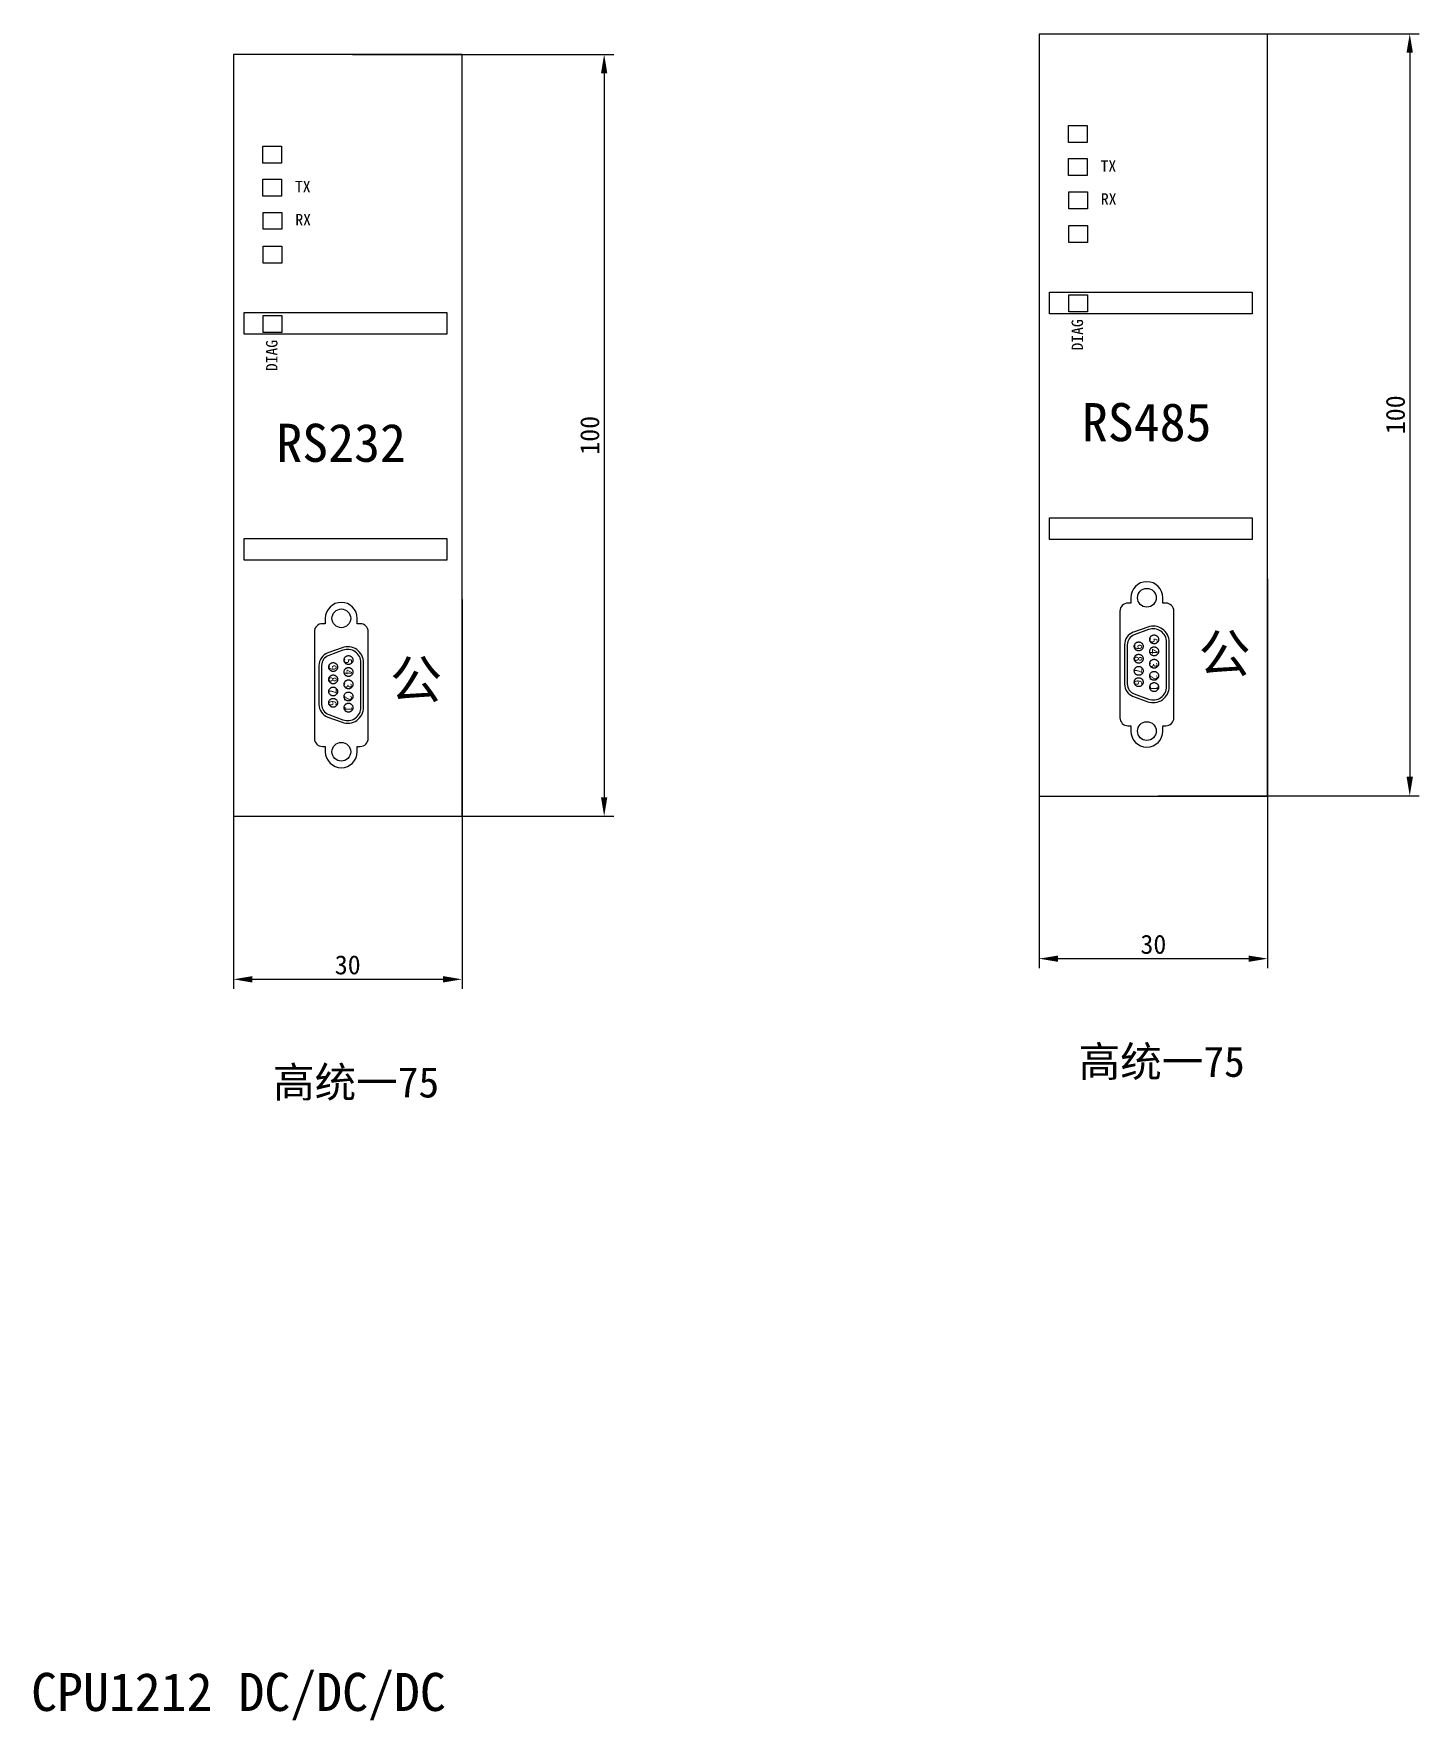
# Model space of a CAD drawing. Header units: millimetres. Extents: x 983 to 2111, y 2638 to 4457.
# Drawn here: x 1297.5 to 1479.4, y 4235.3 to 4456.6 of the extents above; entities that cross this region are included whole.
import ezdxf

# ---------------------------------------------------------------- set-up
doc = ezdxf.new("R2010")
doc.units = ezdxf.units.MM
doc.linetypes.add('ACAD_ISO02W100', pattern=[15, 12, -3])
doc.styles.get("Standard").update_dxf_attribs({"font": ''})
doc.styles.get('Standard').set_extended_font_data('SimSun')
doc.dimstyles.new('ISO-25', dxfattribs={"dimtxt": 2.5, "dimasz": 2.5, "dimexe": 1.25, "dimexo": 0.625, "dimtad": 1, "dimtxsty": 'Standard', "dimcen": 2.5, "dimadec": 0, "dimazin": 0, "dimtfac": 1, "dimtmove": 0, "dimatfit": 3, "dimfxl": 1, "dimarcsym": 0})

# ---------------------------------------------------------------- blocks, each defined once
blk = doc.blocks.new('*D189')
at = {"color": 0, "lineweight": -2, "transparency": 16777216}
for p, q in [((1323.75, 4382.38), (1323.75, 4331.29)), ((1353.75, 4382.38), (1353.75, 4331.29)), ((1326.25, 4332.54), (1351.25, 4332.54))]:
    blk.add_line(p, q, dxfattribs=at)
at = {"color": 0, "lineweight": -3, "transparency": 16777216}
for points in [[(1326.25, 4332.96), (1326.25, 4332.12), (1323.75, 4332.54)], [(1351.25, 4332.96), (1351.25, 4332.12), (1353.75, 4332.54)]]:
    blk.add_solid(points, dxfattribs=at)
at = {"layer": 'Defpoints', "color": 0, "lineweight": -3, "transparency": 16777216}
for p in [(1323.75, 4383.01), (1353.75, 4383.01), (1353.75, 4332.54)]:
    blk.add_point(p, dxfattribs=at)
at = {"color": 0, "lineweight": -3, "transparency": 16777216, "insert": (1338.75, 4334.42), "char_height": 2.5, "attachment_point": 5}
blk.add_mtext('30', dxfattribs=at)
blk = doc.blocks.new('*D190')
at = {"color": 0, "lineweight": -2, "transparency": 16777216}
for p, q in [((1339.38, 4453.93), (1373.66, 4453.93)), ((1372.41, 4451.43), (1372.41, 4356.43)), ((1339.38, 4353.93), (1373.66, 4353.93))]:
    blk.add_line(p, q, dxfattribs=at)
at = {"color": 0, "lineweight": -3, "transparency": 16777216}
for points in [[(1371.99, 4451.43), (1372.82, 4451.43), (1372.41, 4453.93)], [(1371.99, 4356.43), (1372.82, 4356.43), (1372.41, 4353.93)]]:
    blk.add_solid(points, dxfattribs=at)
at = {"layer": 'Defpoints', "color": 0, "lineweight": -3, "transparency": 16777216}
for p in [(1338.75, 4453.93), (1338.75, 4353.93), (1372.41, 4353.93)]:
    blk.add_point(p, dxfattribs=at)
at = {"color": 0, "lineweight": -3, "transparency": 16777216, "insert": (1370.53, 4403.93), "char_height": 2.5, "attachment_point": 5, "rotation": 90}
blk.add_mtext('100', dxfattribs=at)
blk = doc.blocks.new('*D191')
at = {"color": 0, "lineweight": -2, "transparency": 16777216}
for p, q in [((1429.49, 4385.09), (1429.49, 4334)), ((1459.49, 4385.09), (1459.49, 4334)), ((1431.99, 4335.25), (1456.99, 4335.25))]:
    blk.add_line(p, q, dxfattribs=at)
at = {"color": 0, "lineweight": -3, "transparency": 16777216}
for points in [[(1431.99, 4335.66), (1431.99, 4334.83), (1429.49, 4335.25)], [(1456.99, 4335.66), (1456.99, 4334.83), (1459.49, 4335.25)]]:
    blk.add_solid(points, dxfattribs=at)
at = {"layer": 'Defpoints', "color": 0, "lineweight": -3, "transparency": 16777216}
for p in [(1429.49, 4385.72), (1459.49, 4385.72), (1459.49, 4335.25)]:
    blk.add_point(p, dxfattribs=at)
at = {"color": 0, "lineweight": -3, "transparency": 16777216, "insert": (1444.49, 4337.12), "char_height": 2.5, "attachment_point": 5}
blk.add_mtext('30', dxfattribs=at)
blk = doc.blocks.new('*D192')
at = {"color": 0, "lineweight": -2, "transparency": 16777216}
for p, q in [((1445.11, 4456.63), (1479.39, 4456.63)), ((1478.14, 4454.13), (1478.14, 4359.13)), ((1445.11, 4356.63), (1479.39, 4356.63))]:
    blk.add_line(p, q, dxfattribs=at)
at = {"color": 0, "lineweight": -3, "transparency": 16777216}
for points in [[(1477.72, 4454.13), (1478.56, 4454.13), (1478.14, 4456.63)], [(1477.72, 4359.13), (1478.56, 4359.13), (1478.14, 4356.63)]]:
    blk.add_solid(points, dxfattribs=at)
at = {"layer": 'Defpoints', "color": 0, "lineweight": -3, "transparency": 16777216}
for p in [(1444.49, 4456.63), (1444.49, 4356.63), (1478.14, 4356.63)]:
    blk.add_point(p, dxfattribs=at)
at = {"color": 0, "lineweight": -3, "transparency": 16777216, "insert": (1476.27, 4406.63), "char_height": 2.5, "attachment_point": 5, "rotation": 90}
blk.add_mtext('100', dxfattribs=at)
blk = doc.blocks.new('RS232')
at = {"color": 7}
for p, q in [((1334.37, 4378.16), (1334.37, 4364.16)), ((1335.81, 4379.21), (1335.42, 4379.21)), ((1335.81, 4379.91), (1335.81, 4379.21)), ((1340.01, 4379.21), (1340.01, 4379.91)), ((1340.39, 4379.21), (1340.01, 4379.21)), ((1341.44, 4364.16), (1341.44, 4378.16)), ((1338.01, 4376.06), (1336.13, 4375.37)), ((1334.98, 4373.73), (1334.98, 4368.6)), ((1335.33, 4373.73), (1335.33, 4368.6)), ((1338.13, 4375.73), (1336.25, 4375.04)), ((1340.48, 4368.24), (1340.48, 4374.09)), ((1340.83, 4368.24), (1340.83, 4374.09)), ((1336.13, 4366.95), (1338.01, 4366.27)), ((1336.25, 4367.28), (1338.13, 4366.6)), ((1335.42, 4363.11), (1335.81, 4363.11)), ((1335.81, 4363.11), (1335.81, 4362.41)), ((1340.01, 4362.41), (1340.01, 4363.11)), ((1340.01, 4363.11), (1340.39, 4363.11))]:
    blk.add_line(p, q, dxfattribs=at)
at = {"lineweight": -3}
for points in [[(1323.75, 4353.93), (1353.75, 4353.93), (1353.75, 4453.93), (1323.75, 4453.93)], [(1327.61, 4441.88), (1330.05, 4441.88), (1330.05, 4439.66), (1327.61, 4439.66)], [(1327.61, 4437.53), (1330.05, 4437.53), (1330.05, 4435.31), (1327.61, 4435.31)], [(1327.65, 4433.19), (1330.1, 4433.19), (1330.1, 4430.97), (1327.65, 4430.97)], [(1327.65, 4428.75), (1330.1, 4428.75), (1330.1, 4426.52), (1327.65, 4426.52)], [(1325.14, 4420.04), (1351.74, 4420.04), (1351.74, 4417.19), (1325.14, 4417.19)], [(1327.65, 4419.67), (1330.1, 4419.67), (1330.1, 4417.44), (1327.65, 4417.44)], [(1325.14, 4390.41), (1351.74, 4390.41), (1351.74, 4387.56), (1325.14, 4387.56)]]:
    blk.add_lwpolyline(points, close=True, dxfattribs=at)
at = {"color": 7}
for centre in [(1337.91, 4379.91), (1337.91, 4362.41)]:
    blk.add_circle(centre, 1.23, dxfattribs=at)
at = {"linetype": 'ACAD_ISO02W100', "lineweight": -3}
for centre in [(1336.84, 4373.52), (1338.85, 4374.44), (1336.84, 4371.9), (1338.85, 4372.87), (1338.85, 4371.25), (1336.84, 4370.31), (1336.84, 4368.83), (1338.85, 4369.66), (1338.85, 4368.19)]:
    blk.add_circle(centre, 0.584, dxfattribs=at)
at = {"color": 7}
for centre, radius, start, end in [((1337.91, 4379.91), 2.1, 0, 180), ((1335.42, 4378.16), 1.05, 90, 180), ((1340.39, 4378.16), 1.05, 0, 90), ((1338.73, 4374.09), 2.1, 0, 110), ((1338.73, 4374.09), 1.75, 0, 110), ((1336.73, 4373.73), 1.75, 110, 180), ((1336.73, 4373.73), 1.4, 110, 180), ((1336.73, 4368.6), 1.75, 180, 250), ((1336.73, 4368.6), 1.4, 180, 250), ((1338.73, 4368.24), 2.1, 250, 0), ((1338.73, 4368.24), 1.75, 250, 0), ((1335.42, 4364.16), 1.05, 180, 270), ((1340.39, 4364.16), 1.05, 270, 0), ((1337.91, 4362.41), 2.1, 180, 0)]:
    blk.add_arc(centre, radius, start, end, dxfattribs=at)
at = {"lineweight": -3, "attachment_point": 1}
for s, width, insert, char_height in [('TX ', 6.8613, (1331.83, 4437.32), 1.5), ('RX', 6.8613, (1331.88, 4432.98), 1.5), ('RS232 ', 28.64, (1329.38, 4405.45), 5), ('公', 9.4506, (1344.3, 4374.4), 5)]:
    blk.add_mtext_dynamic_manual_height_columns(s, width=width, gutter_width=12.5, heights=[0], dxfattribs=dict(at, insert=insert, char_height=char_height))
at = {"lineweight": -3, "insert": (1328.03, 4412.36), "char_height": 1.5, "attachment_point": 1, "rotation": 90}
blk.add_mtext_dynamic_manual_height_columns('DIAG', width=6.8613, gutter_width=12.5, heights=[0], dxfattribs=at)
at = {"char_height": 1.05, "attachment_point": 1, "rotation": 270}
for s, insert in [('9', (1337.32, 4373.81)), ('5', (1339.32, 4374.66)), ('8', (1337.32, 4372.25)), ('3', (1339.3, 4371.44)), ('4', (1339.36, 4373.22)), ('7', (1337.32, 4370.7)), ('2', (1339.32, 4369.81)), ('6', (1337.31, 4369.13)), ('1', (1339.4, 4368.39))]:
    blk.add_mtext_dynamic_manual_height_columns(s, width=1.5535, gutter_width=12.5, heights=[0], dxfattribs=dict(at, insert=insert))
blk = doc.blocks.new('RS485')
at = {"color": 7}
for p, q in [((1441.54, 4382.62), (1441.54, 4381.92)), ((1445.74, 4381.92), (1445.74, 4382.62)), ((1440.11, 4380.87), (1440.11, 4366.87)), ((1441.54, 4381.92), (1441.16, 4381.92)), ((1446.13, 4381.92), (1445.74, 4381.92)), ((1447.18, 4366.87), (1447.18, 4380.87)), ((1443.75, 4378.77), (1441.87, 4378.08)), ((1443.87, 4378.44), (1441.99, 4377.75)), ((1440.71, 4376.44), (1440.71, 4371.3)), ((1441.06, 4376.44), (1441.06, 4371.3)), ((1446.22, 4370.95), (1446.22, 4376.79)), ((1446.57, 4370.95), (1446.57, 4376.79)), ((1441.87, 4369.66), (1443.75, 4368.97)), ((1441.99, 4369.99), (1443.87, 4369.3)), ((1441.16, 4365.82), (1441.54, 4365.82)), ((1441.54, 4365.82), (1441.54, 4365.12)), ((1445.74, 4365.12), (1445.74, 4365.82)), ((1445.74, 4365.82), (1446.13, 4365.82))]:
    blk.add_line(p, q, dxfattribs=at)
at = {"lineweight": -3}
for points in [[(1429.49, 4356.59), (1459.49, 4356.59), (1459.49, 4456.59), (1429.49, 4456.59)], [(1433.34, 4444.59), (1435.79, 4444.59), (1435.79, 4442.37), (1433.34, 4442.37)], [(1433.34, 4440.24), (1435.79, 4440.24), (1435.79, 4438.01), (1433.34, 4438.01)], [(1433.39, 4435.9), (1435.83, 4435.9), (1435.83, 4433.67), (1433.39, 4433.67)], [(1433.39, 4431.46), (1435.83, 4431.46), (1435.83, 4429.23), (1433.39, 4429.23)], [(1430.88, 4422.74), (1457.48, 4422.74), (1457.48, 4419.89), (1430.88, 4419.89)], [(1433.39, 4422.38), (1435.83, 4422.38), (1435.83, 4420.15), (1433.39, 4420.15)], [(1430.88, 4393.12), (1457.48, 4393.12), (1457.48, 4390.27), (1430.88, 4390.27)]]:
    blk.add_lwpolyline(points, close=True, dxfattribs=at)
at = {"color": 7}
for centre in [(1443.64, 4382.62), (1443.64, 4365.12)]:
    blk.add_circle(centre, 1.23, dxfattribs=at)
at = {"linetype": 'ACAD_ISO02W100', "lineweight": -3}
for centre in [(1442.57, 4376.23), (1444.59, 4377.15), (1444.59, 4375.58), (1442.57, 4374.61), (1442.57, 4373.02), (1444.59, 4373.96), (1442.57, 4371.54), (1444.59, 4372.37), (1444.59, 4370.89)]:
    blk.add_circle(centre, 0.584, dxfattribs=at)
at = {"color": 7}
for centre, radius, start, end in [((1443.64, 4382.62), 2.1, 0, 180), ((1441.16, 4380.87), 1.05, 90, 180), ((1446.13, 4380.87), 1.05, 0, 90), ((1442.46, 4376.44), 1.75, 110, 180), ((1444.47, 4376.79), 2.1, 0, 110), ((1444.47, 4376.79), 1.75, 0, 110), ((1442.46, 4376.44), 1.4, 110, 180), ((1442.46, 4371.3), 1.75, 180, 250), ((1442.46, 4371.3), 1.4, 180, 250), ((1444.47, 4370.95), 2.1, 250, 0), ((1444.47, 4370.95), 1.75, 250, 0), ((1441.16, 4366.87), 1.05, 180, 270), ((1443.64, 4365.12), 2.1, 180, 0), ((1446.13, 4366.87), 1.05, 270, 0)]:
    blk.add_arc(centre, radius, start, end, dxfattribs=at)
at = {"lineweight": -3, "attachment_point": 1}
for s, width, insert, char_height in [('TX ', 6.8613, (1437.57, 4440.02), 1.5), ('RX', 6.8613, (1437.61, 4435.69), 1.5), ('RS485', 28.64, (1435.11, 4408.16), 5), ('公', 9.4506, (1450.42, 4377.82), 5)]:
    blk.add_mtext_dynamic_manual_height_columns(s, width=width, gutter_width=12.5, heights=[0], dxfattribs=dict(at, insert=insert, char_height=char_height))
at = {"lineweight": -3, "insert": (1433.76, 4415.07), "char_height": 1.5, "attachment_point": 1, "rotation": 90}
blk.add_mtext_dynamic_manual_height_columns('DIAG', width=6.8613, gutter_width=12.5, heights=[0], dxfattribs=at)
at = {"char_height": 1.05, "attachment_point": 1, "rotation": 270}
for s, insert in [('9', (1443.05, 4376.52)), ('5', (1445.06, 4377.36)), ('4', (1445.1, 4375.92)), ('8', (1443.05, 4374.96)), ('3', (1445.04, 4374.15)), ('6', (1443.04, 4371.84)), ('7', (1443.05, 4373.4)), ('2', (1445.06, 4372.51)), ('1', (1445.13, 4371.1))]:
    blk.add_mtext_dynamic_manual_height_columns(s, width=1.5535, gutter_width=12.5, heights=[0], dxfattribs=dict(at, insert=insert))

msp = doc.modelspace()

# ---------------------------------------------------------------- block references
at = {"lineweight": -3}
for name in ['RS485', 'RS232']:
    msp.add_blockref(name, (0, 0), dxfattribs=at)

# ---------------------------------------------------------------- texts
at = {"lineweight": -3, "attachment_point": 1}
for s, insert, char_height in [('高统一75', (1434.68, 4323.737), 4), ('高统一75', (1328.947, 4321.03), 4), ('CPU1212 DC/DC/DC  ', (1297.198, 4241.518), 5)]:
    msp.add_mtext_dynamic_manual_height_columns(s, width=71.44489, gutter_width=12.5, heights=[0], dxfattribs=dict(at, insert=insert, char_height=char_height))

# ---------------------------------------------------------------- dimensions: what is measured, and where the dimension line sits
at = {"lineweight": -3}
for base, p1, p2, picture, middle in [((1478.141, 4356.634), (1444.486, 4456.634), (1444.486, 4356.634), '*D192', (1476.266, 4406.634)), ((1372.407, 4353.928), (1338.752, 4453.928), (1338.752, 4353.928), '*D190', (1370.532, 4403.928))]:
    dim = msp.add_linear_dim(base=base, p1=p1, p2=p2, angle=90, dimstyle='ISO-25', dxfattribs=at)
    dim.commit()
    dim.dimension.update_dxf_attribs({"geometry": picture, "text_midpoint": middle})
for base, p1, p2, picture, middle in [((1459.486, 4335.247), (1429.486, 4385.716), (1459.486, 4385.716), '*D191', (1444.486, 4337.122)), ((1353.752, 4332.541), (1323.752, 4383.009), (1353.752, 4383.009), '*D189', (1338.752, 4334.416))]:
    dim = msp.add_linear_dim(base=base, p1=p1, p2=p2, dimstyle='ISO-25', dxfattribs=at)
    dim.commit()
    dim.dimension.update_dxf_attribs({"geometry": picture, "text_midpoint": middle})

doc.saveas('drawing.dxf')
